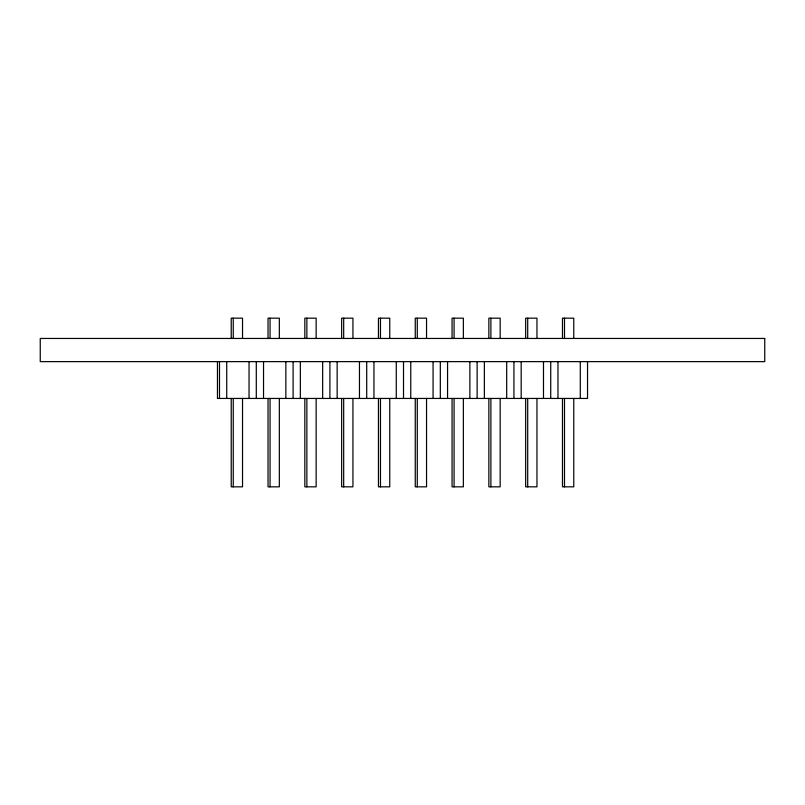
<?xml version="1.0" encoding="UTF-8"?>
<svg xmlns="http://www.w3.org/2000/svg" width="805" height="805" viewBox="0 0 805 805"><rect width="100%" height="100%" fill="white"/><g stroke="black" fill="none" stroke-linecap="round" stroke-linejoin="round"><path stroke-width="1.21" d="M587.539 361.636L587.539 398.445L217.461 398.445L217.461 361.636M580.294 361.636L580.294 398.445M573.774 338.04L573.774 318.166L562.474 318.166L562.474 338.04M573.774 398.445L573.774 486.834L562.474 486.834L562.474 398.445M564.496 318.166L564.496 338.04M564.496 398.445L564.496 486.834M557.976 361.636L557.976 398.445M550.731 361.636L550.731 398.445M543.486 361.636L543.486 398.445M536.965 338.04L536.965 318.166L525.665 318.166L525.665 338.04M536.965 398.445L536.965 486.834L525.665 486.834L525.665 398.445M527.698 318.166L527.698 338.04M527.698 398.445L527.698 486.834M521.177 361.636L521.177 398.445M513.932 361.636L513.932 398.445M506.687 361.636L506.687 398.445M500.167 338.04L500.167 318.166L488.856 318.166L488.856 338.04M500.167 398.445L500.167 486.834L488.856 486.834L488.856 398.445M490.889 318.166L490.889 338.04M490.889 398.445L490.889 486.834M484.369 361.636L484.369 398.445M477.124 361.636L477.124 398.445M469.879 361.636L469.879 398.445M463.358 338.04L463.358 318.166L452.058 318.166L452.058 338.04M463.358 398.445L463.358 486.834L452.058 486.834L452.058 398.445M454.08 318.166L454.08 338.04M454.08 398.445L454.08 486.834M447.56 361.636L447.56 398.445M440.315 361.636L440.315 398.445M433.07 361.636L433.07 398.445M426.549 338.04L426.549 318.166L415.249 318.166L415.249 338.04M426.549 398.445L426.549 486.834L415.249 486.834L415.249 398.445M417.282 318.166L417.282 338.04M417.282 398.445L417.282 486.834M410.761 361.636L410.761 398.445M403.516 361.636L403.516 398.445M396.271 361.636L396.271 398.445M389.751 338.04L389.751 318.166L378.451 318.166L378.451 338.04M389.751 398.445L389.751 486.834L378.451 486.834L378.451 398.445M380.473 318.166L380.473 338.04M380.473 398.445L380.473 486.834M373.953 361.636L373.953 398.445M366.708 361.636L366.708 398.445M359.463 361.636L359.463 398.445M352.942 338.04L352.942 318.166L341.642 318.166L341.642 338.04M352.942 398.445L352.942 486.834L341.642 486.834L341.642 398.445M343.675 318.166L343.675 338.04M343.675 398.445L343.675 486.834M337.154 361.636L337.154 398.445M329.909 361.636L329.909 398.445M322.664 361.636L322.664 398.445M316.144 338.04L316.144 318.166L304.833 318.166L304.833 338.04M316.144 398.445L316.144 486.834L304.833 486.834L304.833 398.445M306.866 318.166L306.866 338.04M306.866 398.445L306.866 486.834M300.346 361.636L300.346 398.445M293.101 361.636L293.101 398.445M285.856 361.636L285.856 398.445M279.335 338.04L279.335 318.166L268.035 318.166L268.035 338.04M279.335 398.445L279.335 486.834L268.035 486.834L268.035 398.445M270.057 318.166L270.057 338.04M270.057 398.445L270.057 486.834M263.537 361.636L263.537 398.445M256.292 361.636L256.292 398.445M249.047 361.636L249.047 398.445M242.526 338.04L242.526 318.166L231.226 318.166L231.226 338.04M242.526 398.445L242.526 486.834L231.226 486.834L231.226 398.445M233.259 318.166L233.259 338.04M233.259 398.445L233.259 486.834M226.738 361.636L226.738 398.445M219.493 361.636L219.493 398.445M764.75 338.452L40.25 338.452L40.25 361.636L764.75 361.636L764.75 338.452"/></g></svg>
